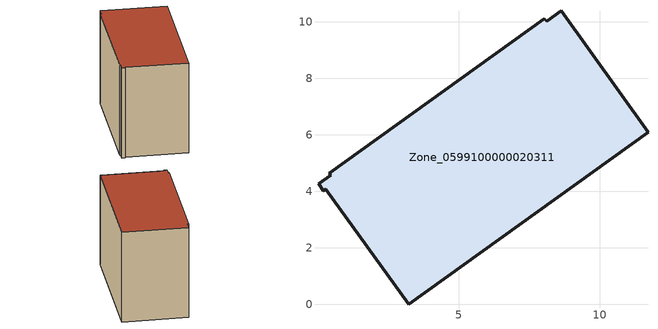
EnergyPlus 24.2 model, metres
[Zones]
Zone_0599100000020311
 floor ground (C_G): 0.05,4.26 0.47,4.57 0.42,4.63 8.04,10.11 8.11,10.02 8.63,10.39 11.7,6.08 3.23,0 0.31,4.08 0.22,4.02 z0
 wall outside (C_F): 0.31,4.08 3.23,0 11.7,6.08 8.63,10.39 8.11,10.02 8.04,10.11 0.42,4.63 0.47,4.57 0.05,4.26 0.22,4.02 0.31,4.08 z0:7.75
 roof outside (C_R): 0.47,4.57 0.05,4.26 0.22,4.02 0.31,4.08 3.23,0 11.7,6.08 8.63,10.39 8.11,10.02 8.04,10.11 0.42,4.63 z7.75
[BUILDING]
Pand.0599100000020311: North Axis=0; Terrain=City; Loads Convergence Tolerance Value=0.04; Temperature Convergence Tolerance Value=0.4; Solar Distribution=FullExterior; Maximum Number of Warmup Days=25; Minimum Number of Warmup Days=1
[Site:Location]
Rotterdam.The.Hague.AP_ZH_NLD Design_Conditions: Latitude=51.96; Longitude=4.45; Time Zone=1; Elevation=-4.5
[SITE:GROUNDTEMPERATURE:BUILDINGSURFACE]
18, 18, 18, 18, 18, 18, 18, 18, 18, 18, 18, 18
[MATERIAL] Thermal Absorptance=0.9; Solar Absorptance=0.7; Visible Absorptance=0.7
Name | Roughness | Thickness | Conductivity | Density | Specific Heat
G.TC.1975-1991 | MediumSmooth | 0.15 | 0.288461 | 540 | 1210
F.TC.1975-1991 | Rough | 0.3 | 0.230769 | 1920 | 840
R.TC.1975-1991 | MediumRough | 0.2 | 0.153846 | 1500 | 1000
[CONSTRUCTION]
C_G: G.TC.1975-1991
C_F: F.TC.1975-1991
C_R: R.TC.1975-1991
[ZONE]
Zone_0599100000020311: Type=1; Multiplier=1; Ceiling Height=Autocalculate; Volume=Autocalculate; Floor Area=autocalculate; Part of Total Floor Area=Yes
[ZONEINFILTRATION:DESIGNFLOWRATE]
Infil_Zone_0599100000020311: Zone or ZoneList or Space or SpaceList=Zone_0599100000020311; Schedule=AlwaysOn; Design Flow Rate Calculation Method=Flow/Area; Flow Rate per Floor Area=0.003; Constant Term Coefficient=1; Temperature Term Coefficient=0; Velocity Term Coefficient=0; Velocity Squared Term Coefficient=0
[HVACTEMPLATE:ZONE:IDEALLOADSAIRSYSTEM]
Zone_0599100000020311: Maximum Heating Supply Air Temperature=50; Minimum Cooling Supply Air Temperature=13; Maximum Heating Supply Air Humidity Ratio=0.0156; Minimum Cooling Supply Air Humidity Ratio=0.0077; Heating Limit=NoLimit; Cooling Limit=NoLimit; Dehumidification Control Type=ConstantSensibleHeatRatio; Cooling Sensible Heat Ratio=0.7; Dehumidification Setpoint=60; Humidification Control Type=None; Humidification Setpoint=30; Outdoor Air Method=None; Outdoor Air Flow Rate per Person=0.00944; Outdoor Air Flow Rate per Zone Floor Area=0; Outdoor Air Flow Rate per Zone=0; Demand Controlled Ventilation Type=None; Outdoor Air Economizer Type=NoEconomizer; Heat Recovery Type=None; Sensible Heat Recovery Effectiveness=0.7; Latent Heat Recovery Effectiveness=0.65
[ZONECONTROL:THERMOSTAT]
ThermostatControl_Zone_0599100000020311: Zone or ZoneList=Zone_0599100000020311; Control Type Schedule=DualSetpointControlType; Control 1=Thermostat_Zone_0599100000020311; Temperature Difference Between Cutout And Setpoint=0
[THERMOSTATSETPOINT:DUALSETPOINT]
Thermostat_Zone_0599100000020311: Heating Setpoint Temperature Schedule=HeatingSetpoint_Zone_0599100000020311; Cooling Setpoint Temperature Schedule=CoolingSetpoint_Zone_0599100000020311
[SCHEDULE:COMPACT]
HeatingSetpoint_Zone_0599100000020311: Through: 12/31, For: AllDays, Until: 24:00, 21
CoolingSetpoint_Zone_0599100000020311: Through: 12/31, For: AllDays, Until: 24:00, 24
DualSetpointControlType: Through: 12/31, For: AllDays, Until: 24:00, 4
AlwaysOn: Through: 12/31, For: AllDays, Until: 24:00, 1
